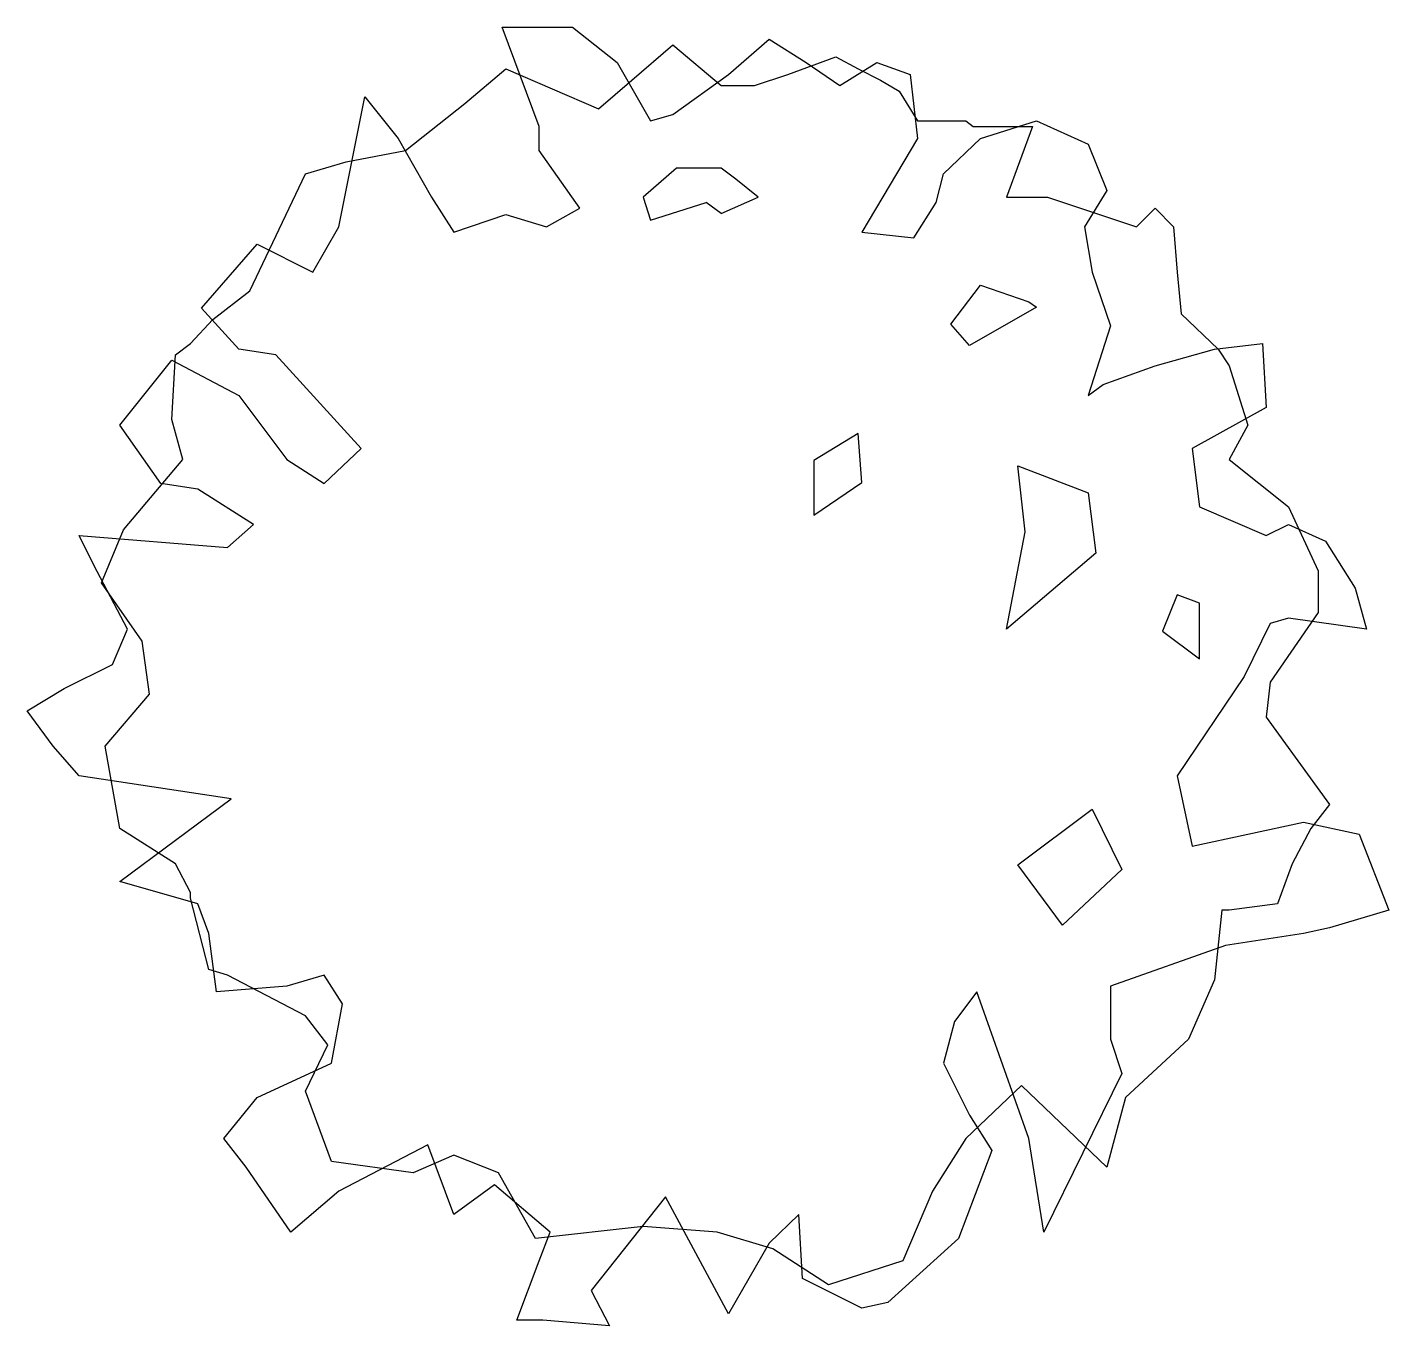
# Model space of a CAD drawing. Extents: x 335919 to 337066, y 69247 to 70341.
import ezdxf

# ---------------------------------------------------------------- set-up
doc = ezdxf.new("R2010")
doc.units = 0
doc.header["$MEASUREMENT"] = 0
doc.layers.get('0').update_dxf_attribs({"linetype": 'CONTINUOUS'})

msp = doc.modelspace()

# ---------------------------------------------------------------- linework, layer by layer
at = {"color": 7, "linetype": 'CONTINUOUS'}
for p, q in [((336319.1, 70341), (336378.5, 70341)), ((336350.3, 70257.4), (336319.1, 70341)), ((336378.5, 70341), (336416, 70311.3)), ((336509.7, 70301.2), (336544.1, 70330.9)), ((336544.1, 70330.9), (336575.3, 70311.3)), ((336428.5, 70296.5), (336462.8, 70326.2)), ((336462.8, 70326.2), (336503.5, 70291.8)), ((336559.7, 70301.2), (336600.3, 70316)), ((336600.3, 70316), (336619.1, 70305.9)), ((336287.8, 70276.9), (336322.2, 70305.9)), ((336322.2, 70305.9), (336400.3, 70272.3)), ((336416, 70311.3), (336444.1, 70262.1)), ((336575.3, 70311.3), (336603.5, 70291.8)), ((336603.5, 70291.8), (336634.7, 70311.3)), ((336619.1, 70305.9), (336637.8, 70296.5)), ((336634.7, 70311.3), (336662.8, 70301.2)), ((336400.3, 70272.3), (336428.5, 70296.5)), ((336462.8, 70267.6), (336509.7, 70301.2)), ((336531.6, 70291.8), (336559.7, 70301.2)), ((336637.8, 70296.5), (336653.5, 70287.1)), ((336662.8, 70301.2), (336669.1, 70247.3)), ((336181.6, 70173), (336203.5, 70282.4)), ((336203.5, 70282.4), (336231.6, 70247.3)), ((336503.5, 70291.8), (336531.6, 70291.8)), ((336653.5, 70287.1), (336669.1, 70262.1)), ((336237.8, 70237.1), (336287.8, 70276.9)), ((336444.1, 70262.1), (336462.8, 70267.6)), ((336669.1, 70262.1), (336694.1, 70262.1)), ((336694.1, 70262.1), (336709.7, 70262.1)), ((336709.7, 70262.1), (336716, 70257.4)), ((336722.2, 70247.3), (336769.1, 70262.1)), ((336769.1, 70262.1), (336812.8, 70242.6)), ((336231.6, 70247.3), (336259.7, 70198)), ((336350.3, 70237.1), (336350.3, 70257.4)), ((336669.1, 70247.3), (336622.2, 70168.4)), ((336691, 70217.6), (336722.2, 70247.3)), ((336716, 70257.4), (336766, 70257.4)), ((336766, 70257.4), (336744.1, 70198)), ((336187.8, 70227.7), (336237.8, 70237.1)), ((336384.7, 70188.7), (336350.3, 70237.1)), ((336812.8, 70242.6), (336828.5, 70203.5)), ((336153.5, 70217.6), (336187.8, 70227.7)), ((336106.6, 70119.1), (336153.5, 70217.6)), ((336466, 70222.3), (336437.8, 70198)), ((336503.5, 70222.3), (336466, 70222.3)), ((336516, 70212.9), (336503.5, 70222.3)), ((336534.7, 70198), (336516, 70212.9)), ((336684.7, 70193.4), (336691, 70217.6)), ((336828.5, 70203.5), (336809.7, 70173)), ((336259.7, 70198), (336278.5, 70168.4)), ((336437.8, 70198), (336444.1, 70178.5)), ((336444.1, 70178.5), (336491, 70193.4)), ((336503.5, 70184), (336491, 70193.4)), ((336503.5, 70184), (336534.7, 70198)), ((336666, 70163.7), (336684.7, 70193.4)), ((336744.1, 70198), (336778.5, 70198)), ((336778.5, 70198), (336853.5, 70173)), ((336278.5, 70168.4), (336322.2, 70183.2)), ((336322.2, 70183.2), (336356.6, 70173)), ((336356.6, 70173), (336384.7, 70188.7)), ((336853.5, 70173), (336869.1, 70188.7)), ((336869.1, 70188.7), (336884.7, 70173)), ((336159.7, 70134.8), (336181.6, 70173)), ((336622.2, 70168.4), (336666, 70163.7)), ((336809.7, 70173), (336816, 70134.8)), ((336884.7, 70173), (336887.8, 70134.8)), ((336066, 70104.3), (336112.8, 70158.2)), ((336112.8, 70158.2), (336159.7, 70134.8)), ((336816, 70134.8), (336831.6, 70089.4)), ((336887.8, 70134.8), (336891, 70099.6)), ((336697.2, 70091), (336722.2, 70123.8)), ((336722.2, 70123.8), (336762.8, 70109.8)), ((336075.3, 70094.9), (336106.6, 70119.1)), ((336762.8, 70109.8), (336769.1, 70105.1)), ((336097.2, 70069.9), (336066, 70104.3)), ((336769.1, 70105.1), (336712.8, 70073)), ((336891, 70099.6), (336922.2, 70069.9)), ((336056.6, 70074.6), (336075.3, 70094.9)), ((336712.8, 70073), (336697.2, 70091)), ((336831.6, 70089.4), (336812.8, 70030.9)), ((336044.1, 70065.2), (336056.6, 70074.6)), ((336919.1, 70069.9), (336959.7, 70074.6)), ((336959.7, 70074.6), (336962.8, 70020.7)), ((336041, 70010.5), (336044.1, 70065.2)), ((336128.5, 70065.2), (336097.2, 70069.9)), ((336200.3, 69986.3), (336128.5, 70065.2)), ((336869.1, 70055.9), (336919.1, 70069.9)), ((336922.2, 70069.9), (336931.6, 70055.9)), ((335997.2, 70005.9), (336041, 70060.5)), ((336041, 70060.5), (336097.2, 70030.9)), ((336825.3, 70040.2), (336869.1, 70055.9)), ((336931.6, 70055.9), (336947.2, 70005.9)), ((336812.8, 70030.9), (336825.3, 70040.2)), ((336097.2, 70030.9), (336137.8, 69976.9)), ((336962.8, 70020.7), (336900.3, 69986.3)), ((336031.6, 69956.6), (335997.2, 70005.9)), ((336050.3, 69976.9), (336041, 70010.5)), ((336947.2, 70005.9), (336931.6, 69976.9)), ((336619.1, 69998.8), (336581.6, 69976.2)), ((336622.2, 69957.4), (336619.1, 69998.8)), ((336169.1, 69956.6), (336200.3, 69986.3)), ((336900.3, 69986.3), (336906.6, 69937.1)), ((336000.3, 69917.6), (336050.3, 69976.9)), ((336137.8, 69976.9), (336169.1, 69956.6)), ((336581.6, 69976.2), (336581.6, 69930.1)), ((336753.5, 69971.5), (336812.8, 69948.8)), ((336759.7, 69916), (336753.5, 69971.5)), ((336931.6, 69976.9), (336981.6, 69937.1)), ((336062.8, 69951.9), (336031.6, 69956.6)), ((336109.7, 69922.3), (336062.8, 69951.9)), ((336581.6, 69930.1), (336622.2, 69957.4)), ((336812.8, 69948.8), (336819.1, 69898)), ((336906.6, 69937.1), (336962.8, 69912.9)), ((336981.6, 69937.1), (337006.6, 69883.2)), ((335981.6, 69873), (336000.3, 69917.6)), ((336087.8, 69902.7), (336109.7, 69922.3)), ((336744.1, 69834), (336759.7, 69916)), ((336962.8, 69912.9), (336981.6, 69922.3)), ((336981.6, 69922.3), (337012.8, 69908.2)), ((335962.8, 69912.9), (336087.8, 69902.7)), ((335975.3, 69887.9), (335962.8, 69912.9)), ((337012.8, 69908.2), (337037.8, 69868.4)), ((336819.1, 69898), (336744.1, 69834)), ((336003.5, 69834), (335975.3, 69887.9)), ((337006.6, 69883.2), (337006.6, 69848)), ((336016, 69823.8), (335981.6, 69873)), ((337037.8, 69868.4), (337047.2, 69834)), ((336887.8, 69862.9), (336875.3, 69832.4)), ((336906.6, 69855.9), (336887.8, 69862.9)), ((336906.6, 69809), (336906.6, 69855.9)), ((337006.6, 69848), (336966, 69789.4)), ((335991, 69804.3), (336003.5, 69834)), ((336966, 69838.7), (336944.1, 69794.1)), ((336981.6, 69843.4), (336966, 69838.7)), ((337047.2, 69834), (336981.6, 69843.4)), ((336022.2, 69779.3), (336016, 69823.8)), ((336875.3, 69832.4), (336906.6, 69809)), ((335950.3, 69784), (335991, 69804.3)), ((336944.1, 69794.1), (336887.8, 69710.5)), ((336966, 69789.4), (336962.8, 69759.8)), ((335919.1, 69765.2), (335950.3, 69784)), ((335984.7, 69735.5), (336022.2, 69779.3)), ((335941, 69735.5), (335919.1, 69765.2)), ((336962.8, 69759.8), (337016, 69686.3)), ((335962.8, 69710.5), (335941, 69735.5)), ((335997.2, 69666), (335984.7, 69735.5)), ((336091, 69691), (335962.8, 69710.5)), ((336887.8, 69710.5), (336900.3, 69651.2)), ((335997.2, 69621.5), (336091, 69691)), ((337016, 69686.3), (337000.3, 69666)), ((336753.5, 69635.5), (336816, 69682.4)), ((336816, 69682.4), (336841, 69631.6)), ((336044.1, 69636.3), (335997.2, 69666)), ((336900.3, 69651.2), (336994.1, 69671.5)), ((337000.3, 69666), (336984.7, 69636.3)), ((336994.1, 69671.5), (337041, 69661.3)), ((337041, 69661.3), (337066, 69597.3)), ((336056.6, 69612.1), (336044.1, 69636.3)), ((336791, 69584.8), (336753.5, 69635.5)), ((336841, 69631.6), (336791, 69584.8)), ((336984.7, 69636.3), (336972.2, 69602.7)), ((336062.8, 69602.7), (335997.2, 69621.5)), ((336056.6, 69607.4), (336056.6, 69612.1)), ((336072.2, 69547.3), (336056.6, 69607.4)), ((336072.2, 69577.7), (336062.8, 69602.7)), ((336925.3, 69597.3), (336919.1, 69538.7)), ((336931.6, 69597.3), (336925.3, 69597.3)), ((336972.2, 69602.7), (336931.6, 69597.3)), ((337066, 69597.3), (337016, 69582.4)), ((337016, 69582.4), (336994.1, 69577.7)), ((336078.5, 69528.5), (336072.2, 69577.7)), ((336994.1, 69577.7), (336928.5, 69567.6)), ((336928.5, 69567.6), (336831.6, 69533.2)), ((336087.8, 69542.6), (336072.2, 69547.3)), ((336153.5, 69508.2), (336087.8, 69542.6)), ((336169.1, 69542.6), (336137.8, 69533.2)), ((336184.7, 69518.4), (336169.1, 69542.6)), ((336919.1, 69538.7), (336897.2, 69488.7)), ((336137.8, 69533.2), (336078.5, 69528.5)), ((336719.1, 69528.5), (336700.3, 69503.5)), ((336762.8, 69405.1), (336719.1, 69528.5)), ((336831.6, 69533.2), (336831.6, 69488.7)), ((336175.3, 69468.4), (336184.7, 69518.4)), ((336172.2, 69484), (336153.5, 69508.2)), ((336700.3, 69503.5), (336691, 69468.4)), ((336153.5, 69444.9), (336172.2, 69484)), ((336831.6, 69488.7), (336841, 69459.8)), ((336897.2, 69488.7), (336844.1, 69439.4)), ((336112.8, 69439.4), (336175.3, 69468.4)), ((336691, 69468.4), (336712.8, 69424.6)), ((336841, 69459.8), (336775.3, 69326.2)), ((336175.3, 69385.5), (336153.5, 69444.9)), ((336756.6, 69449.6), (336709.7, 69405.1)), ((336828.5, 69380.9), (336756.6, 69449.6)), ((336084.7, 69405.1), (336112.8, 69439.4)), ((336844.1, 69439.4), (336828.5, 69380.9)), ((336712.8, 69424.6), (336731.6, 69394.9)), ((336103.5, 69380.9), (336084.7, 69405.1)), ((336256.6, 69399.6), (336181.6, 69360.5)), ((336278.5, 69341), (336256.6, 69399.6)), ((336709.7, 69405.1), (336681.6, 69360.5)), ((336775.3, 69326.2), (336762.8, 69405.1)), ((336278.5, 69391), (336244.1, 69376.2)), ((336316, 69376.2), (336278.5, 69391)), ((336731.6, 69394.9), (336703.5, 69320.7)), ((336141, 69326.2), (336103.5, 69380.9)), ((336244.1, 69376.2), (336175.3, 69385.5)), ((336347.2, 69320.7), (336316, 69376.2)), ((336312.8, 69366), (336278.5, 69341)), ((336359.7, 69326.2), (336312.8, 69366)), ((336181.6, 69360.5), (336141, 69326.2)), ((336456.6, 69355.9), (336394.1, 69276.9)), ((336509.7, 69257.4), (336456.6, 69355.9)), ((336681.6, 69360.5), (336656.6, 69301.9)), ((336569.1, 69341), (336544.1, 69316.8)), ((336572.2, 69287.1), (336569.1, 69341)), ((336437.8, 69330.9), (336347.2, 69320.7)), ((336500.3, 69326.2), (336437.8, 69330.9)), ((336350.3, 69301.9), (336359.7, 69326.2)), ((336547.2, 69312.1), (336500.3, 69326.2)), ((336703.5, 69320.7), (336644.1, 69266.8)), ((336544.1, 69316.8), (336509.7, 69257.4)), ((336594.1, 69281.6), (336547.2, 69312.1)), ((336331.6, 69251.9), (336350.3, 69301.9)), ((336656.6, 69301.9), (336594.1, 69281.6)), ((336622.2, 69262.1), (336572.2, 69287.1)), ((336394.1, 69276.9), (336409.7, 69247.3)), ((336644.1, 69266.8), (336622.2, 69262.1)), ((336353.5, 69251.9), (336331.6, 69251.9)), ((336409.7, 69247.3), (336353.5, 69251.9))]:
    msp.add_line(p, q, dxfattribs=at)

doc.saveas('drawing.dxf')
